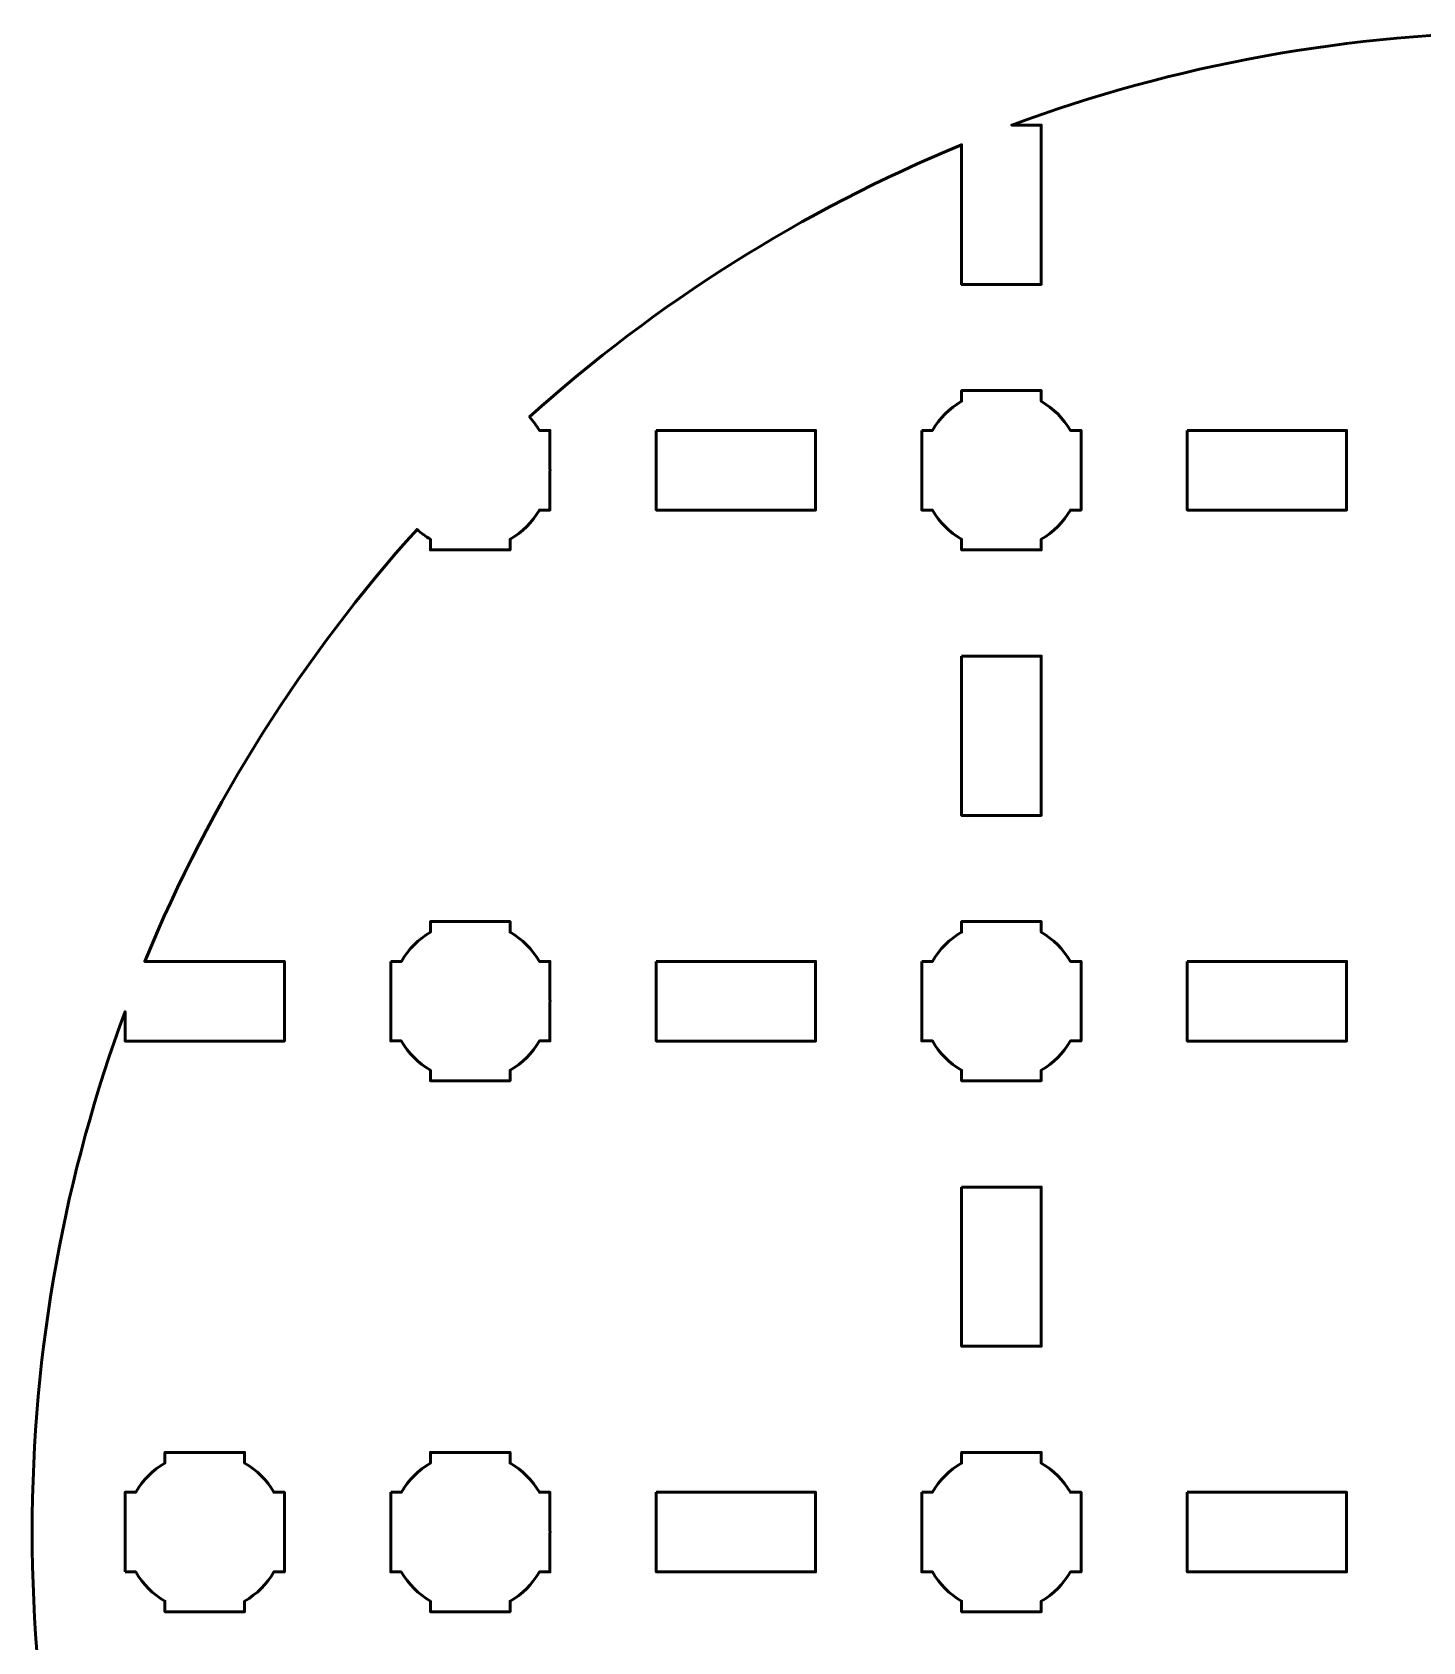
# Model space of a CAD drawing. Header units: centimetres. Extents: x -215 to 208, y -170 to 139.
# Drawn here: x 6.35 to 11.59, y -150.41 to -144.35 of the extents above; entities that cross this region are included whole.
import ezdxf

# ---------------------------------------------------------------- set-up
doc = ezdxf.new("R2010")
doc.units = ezdxf.units.CM
doc.header["$MEASUREMENT"] = 0
doc.layers.add('Layer 1', color=7, linetype='Continuous')

msp = doc.modelspace()

# ---------------------------------------------------------------- linework, layer by layer
at = {"layer": 'Layer 1', "color": 250, "lineweight": 53}
for points, knots in [([(12.00005, -144.35), (12.68952, -144.35), (13.35009, -144.47376), (13.96101, -144.69995), (13.96101, -144.69995), (13.96101, -144.69995), (13.85006, -144.69995), (13.85006, -144.69995), (13.85006, -144.69995), (13.85006, -144.69995), (13.85006, -145.29995), (13.85006, -145.29995), (13.85006, -145.29995), (13.85006, -145.29995), (14.15007, -145.29995), (14.15007, -145.29995), (14.15007, -145.29995), (14.15007, -145.29995), (14.15007, -144.77407), (14.15007, -144.77407), (14.15007, -144.77407), (14.75163, -145.0219), (15.30098, -145.37065), (15.77718, -145.79911), (15.77718, -145.79911), (15.76316, -145.81465), (15.75075, -145.83167), (15.7402, -145.8499), (15.7402, -145.8499), (15.7402, -145.8499), (15.7, -145.8499), (15.7, -145.8499), (15.7, -145.8499), (15.7, -145.8499), (15.7, -146.1499), (15.7, -146.1499), (15.7, -146.1499), (15.7, -146.1499), (15.74015, -146.1499), (15.74015, -146.1499), (15.74015, -146.1499), (15.76648, -146.19545), (15.80446, -146.23344), (15.85, -146.2598), (15.85, -146.2598), (15.85, -146.2598), (15.85, -146.2999), (15.85, -146.2999), (15.85, -146.2999), (15.85, -146.2999), (15.99337, -146.2999), (15.99337, -146.2999), (15.99337, -146.2999), (15.99337, -146.2999), (16.00005, -146.29998), (16.00005, -146.29998), (16.00005, -146.29998), (16.00005, -146.29998), (16.00672, -146.2999), (16.00672, -146.2999), (16.00672, -146.2999), (16.00672, -146.2999), (16.15, -146.2999), (16.15, -146.2999), (16.15, -146.2999), (16.15, -146.2999), (16.15, -146.25984), (16.15, -146.25984), (16.15, -146.25984), (16.16826, -146.24928), (16.1853, -146.23684), (16.20087, -146.2228), (16.20087, -146.2228), (16.62938, -146.699), (16.97816, -147.24839), (17.22604, -147.84996), (17.22604, -147.84996), (17.22604, -147.84996), (16.70005, -147.84996), (16.70005, -147.84996), (16.70005, -147.84996), (16.70005, -147.84996), (16.70005, -148.14997), (16.70005, -148.14997), (16.70005, -148.14997), (16.70005, -148.14997), (17.30005, -148.14997), (17.30005, -148.14997), (17.30005, -148.14997), (17.30005, -148.14997), (17.30005, -148.03918), (17.30005, -148.03918), (17.30005, -148.03918), (17.52628, -148.65004), (17.65, -149.31059), (17.65, -150.00004), (17.65, -150.00004), (17.65, -150.68951), (17.5263, -151.35007), (17.30005, -151.96092), (17.30005, -151.96092), (17.30005, -151.96092), (17.30005, -151.84996), (17.30005, -151.84996), (17.30005, -151.84996), (17.30005, -151.84996), (16.70005, -151.84996), (16.70005, -151.84996), (16.70005, -151.84996), (16.70005, -151.84996), (16.70005, -152.14997), (16.70005, -152.14997), (16.70005, -152.14997), (16.70005, -152.14997), (17.2261, -152.14997), (17.2261, -152.14997), (17.2261, -152.14997), (16.9782, -152.75151), (16.62947, -153.30095), (16.20092, -153.77716), (16.20092, -153.77716), (16.18534, -153.7631), (16.16828, -153.75066), (16.15, -153.74009), (16.15, -153.74009), (16.15, -153.74009), (16.15, -153.6999), (16.15, -153.6999), (16.15, -153.6999), (16.15, -153.6999), (15.85, -153.6999), (15.85, -153.6999), (15.85, -153.6999), (15.85, -153.6999), (15.85, -153.74012), (15.85, -153.74012), (15.85, -153.74012), (15.80449, -153.76645), (15.76653, -153.80438), (15.7402, -153.8499), (15.7402, -153.8499), (15.7402, -153.8499), (15.7, -153.8499), (15.7, -153.8499), (15.7, -153.8499), (15.7, -153.8499), (15.7, -154.1499), (15.7, -154.1499), (15.7, -154.1499), (15.7, -154.1499), (15.74015, -154.1499), (15.74015, -154.1499), (15.74015, -154.1499), (15.75072, -154.16819), (15.76317, -154.18526), (15.77723, -154.20084), (15.77723, -154.20084), (15.30103, -154.62932), (14.75164, -154.97809), (14.15007, -155.22593), (14.15007, -155.22593), (14.15007, -155.22593), (14.15007, -154.69995), (14.15007, -154.69995), (14.15007, -154.69995), (14.15007, -154.69995), (13.85006, -154.69995), (13.85006, -154.69995), (13.85006, -154.69995), (13.85006, -154.69995), (13.85006, -155.29995), (13.85006, -155.29995), (13.85006, -155.29995), (13.85006, -155.29995), (13.96127, -155.29995), (13.96127, -155.29995), (13.96127, -155.29995), (13.3503, -155.52626), (12.68962, -155.65), (12.00005, -155.65), (12.00005, -155.65), (11.31046, -155.65), (10.64979, -155.52621), (10.03878, -155.29995), (10.03878, -155.29995), (10.03878, -155.29995), (10.15003, -155.29995), (10.15003, -155.29995), (10.15003, -155.29995), (10.15003, -155.29995), (10.15003, -154.69995), (10.15003, -154.69995), (10.15003, -154.69995), (10.15003, -154.69995), (9.85003, -154.69995), (9.85003, -154.69995), (9.85003, -154.69995), (9.85003, -154.69995), (9.85003, -155.22595), (9.85003, -155.22595), (9.85003, -155.22595), (9.24842, -154.97811), (8.69902, -154.62936), (8.22281, -154.20087), (8.22281, -154.20087), (8.23688, -154.18528), (8.24935, -154.1682), (8.25993, -154.1499), (8.25993, -154.1499), (8.25993, -154.1499), (8.3, -154.1499), (8.3, -154.1499), (8.3, -154.1499), (8.3, -154.1499), (8.3, -154.00461), (8.3, -154.00461), (8.3, -154.00461), (8.3, -154.00461), (8.30006, -153.99997), (8.30006, -153.99997), (8.30006, -153.99997), (8.30006, -153.99997), (8.3, -153.99532), (8.3, -153.99532), (8.3, -153.99532), (8.3, -153.99532), (8.3, -153.8499), (8.3, -153.8499), (8.3, -153.8499), (8.3, -153.8499), (8.25988, -153.8499), (8.25988, -153.8499), (8.25988, -153.8499), (8.23352, -153.80437), (8.19553, -153.76642), (8.15, -153.74009), (8.15, -153.74009), (8.15, -153.74009), (8.15, -153.6999), (8.15, -153.6999), (8.15, -153.6999), (8.15, -153.6999), (7.85, -153.6999), (7.85, -153.6999), (7.85, -153.6999), (7.85, -153.6999), (7.85, -153.74012), (7.85, -153.74012), (7.85, -153.74012), (7.83173, -153.75069), (7.81468, -153.76313), (7.79911, -153.77718), (7.79911, -153.77718), (7.37059, -153.30095), (7.0218, -152.75156), (6.77392, -152.14997), (6.77392, -152.14997), (6.77392, -152.14997), (7.30005, -152.14997), (7.30005, -152.14997), (7.30005, -152.14997), (7.30005, -152.14997), (7.30005, -151.84996), (7.30005, -151.84996), (7.30005, -151.84996), (7.30005, -151.84996), (6.70005, -151.84996), (6.70005, -151.84996), (6.70005, -151.84996), (6.70005, -151.84996), (6.70005, -151.96113), (6.70005, -151.96113), (6.70005, -151.96113), (6.47375, -151.35021), (6.35, -150.68958), (6.35, -150.00004), (6.35, -150.00004), (6.35, -149.31048), (6.47376, -148.64983), (6.70005, -148.0389), (6.70005, -148.0389), (6.70005, -148.0389), (6.70005, -148.14997), (6.70005, -148.14997), (6.70005, -148.14997), (6.70005, -148.14997), (7.30005, -148.14997), (7.30005, -148.14997), (7.30005, -148.14997), (7.30005, -148.14997), (7.30005, -147.84996), (7.30005, -147.84996), (7.30005, -147.84996), (7.30005, -147.84996), (6.77396, -147.84996), (6.77396, -147.84996), (6.77396, -147.84996), (7.02185, -147.24837), (7.37063, -146.69898), (7.79916, -146.22277), (7.79916, -146.22277), (7.81471, -146.2368), (7.83175, -146.24924), (7.85, -146.2598), (7.85, -146.2598), (7.85, -146.2598), (7.85, -146.2999), (7.85, -146.2999), (7.85, -146.2999), (7.85, -146.2999), (7.99337, -146.2999), (7.99337, -146.2999), (7.99337, -146.2999), (7.99337, -146.2999), (8.00005, -146.29998), (8.00005, -146.29998), (8.00005, -146.29998), (8.00005, -146.29998), (8.00672, -146.2999), (8.00672, -146.2999), (8.00672, -146.2999), (8.00672, -146.2999), (8.15, -146.2999), (8.15, -146.2999), (8.15, -146.2999), (8.15, -146.2999), (8.15, -146.25984), (8.15, -146.25984), (8.15, -146.25984), (8.19558, -146.23348), (8.23358, -146.19547), (8.25993, -146.1499), (8.25993, -146.1499), (8.25993, -146.1499), (8.3, -146.1499), (8.3, -146.1499), (8.3, -146.1499), (8.3, -146.1499), (8.3, -146.00461), (8.3, -146.00461), (8.3, -146.00461), (8.3, -146.00461), (8.30006, -145.99997), (8.30006, -145.99997), (8.30006, -145.99997), (8.30006, -145.99997), (8.3, -145.99532), (8.3, -145.99532), (8.3, -145.99532), (8.3, -145.99532), (8.3, -145.8499), (8.3, -145.8499), (8.3, -145.8499), (8.3, -145.8499), (8.25988, -145.8499), (8.25988, -145.8499), (8.25988, -145.8499), (8.24932, -145.83166), (8.23689, -145.81464), (8.22286, -145.79909), (8.22286, -145.79909), (8.69908, -145.37063), (9.24844, -145.02188), (9.85003, -144.77405), (9.85003, -144.77405), (9.85003, -144.77405), (9.85003, -145.29995), (9.85003, -145.29995), (9.85003, -145.29995), (9.85003, -145.29995), (10.15003, -145.29995), (10.15003, -145.29995), (10.15003, -145.29995), (10.15003, -145.29995), (10.15003, -144.69995), (10.15003, -144.69995), (10.15003, -144.69995), (10.15003, -144.69995), (10.03904, -144.69995), (10.03904, -144.69995), (10.03904, -144.69995), (10.64998, -144.47376), (11.31056, -144.35), (12.00005, -144.35)], [0, 0, 0, 0, 0.0104167, 0.0104167, 0.0104167, 0.0104167, 0.0208333, 0.0208333, 0.0208333, 0.0208333, 0.03125, 0.03125, 0.03125, 0.03125, 0.0416667, 0.0416667, 0.0416667, 0.0416667, 0.0520833, 0.0520833, 0.0520833, 0.0520833, 0.0625, 0.0625, 0.0625, 0.0625, 0.0729167, 0.0729167, 0.0729167, 0.0729167, 0.0833333, 0.0833333, 0.0833333, 0.0833333, 0.09375, 0.09375, 0.09375, 0.09375, 0.1041667, 0.1041667, 0.1041667, 0.1041667, 0.1145833, 0.1145833, 0.1145833, 0.1145833, 0.125, 0.125, 0.125, 0.125, 0.1354167, 0.1354167, 0.1354167, 0.1354167, 0.1458333, 0.1458333, 0.1458333, 0.1458333, 0.15625, 0.15625, 0.15625, 0.15625, 0.1666667, 0.1666667, 0.1666667, 0.1666667, 0.1770833, 0.1770833, 0.1770833, 0.1770833, 0.1875, 0.1875, 0.1875, 0.1875, 0.1979167, 0.1979167, 0.1979167, 0.1979167, 0.2083333, 0.2083333, 0.2083333, 0.2083333, 0.21875, 0.21875, 0.21875, 0.21875, 0.2291667, 0.2291667, 0.2291667, 0.2291667, 0.2395833, 0.2395833, 0.2395833, 0.2395833, 0.25, 0.25, 0.25, 0.25, 0.2604167, 0.2604167, 0.2604167, 0.2604167, 0.2708333, 0.2708333, 0.2708333, 0.2708333, 0.28125, 0.28125, 0.28125, 0.28125, 0.2916667, 0.2916667, 0.2916667, 0.2916667, 0.3020833, 0.3020833, 0.3020833, 0.3020833, 0.3125, 0.3125, 0.3125, 0.3125, 0.3229167, 0.3229167, 0.3229167, 0.3229167, 0.3333333, 0.3333333, 0.3333333, 0.3333333, 0.34375, 0.34375, 0.34375, 0.34375, 0.3541667, 0.3541667, 0.3541667, 0.3541667, 0.3645833, 0.3645833, 0.3645833, 0.3645833, 0.375, 0.375, 0.375, 0.375, 0.3854167, 0.3854167, 0.3854167, 0.3854167, 0.3958333, 0.3958333, 0.3958333, 0.3958333, 0.40625, 0.40625, 0.40625, 0.40625, 0.4166667, 0.4166667, 0.4166667, 0.4166667, 0.4270833, 0.4270833, 0.4270833, 0.4270833, 0.4375, 0.4375, 0.4375, 0.4375, 0.4479167, 0.4479167, 0.4479167, 0.4479167, 0.4583333, 0.4583333, 0.4583333, 0.4583333, 0.46875, 0.46875, 0.46875, 0.46875, 0.4791667, 0.4791667, 0.4791667, 0.4791667, 0.4895833, 0.4895833, 0.4895833, 0.4895833, 0.5, 0.5, 0.5, 0.5, 0.5104167, 0.5104167, 0.5104167, 0.5104167, 0.5208333, 0.5208333, 0.5208333, 0.5208333, 0.53125, 0.53125, 0.53125, 0.53125, 0.5416667, 0.5416667, 0.5416667, 0.5416667, 0.5520833, 0.5520833, 0.5520833, 0.5520833, 0.5625, 0.5625, 0.5625, 0.5625, 0.5729167, 0.5729167, 0.5729167, 0.5729167, 0.5833333, 0.5833333, 0.5833333, 0.5833333, 0.59375, 0.59375, 0.59375, 0.59375, 0.6041667, 0.6041667, 0.6041667, 0.6041667, 0.6145833, 0.6145833, 0.6145833, 0.6145833, 0.625, 0.625, 0.625, 0.625, 0.6354167, 0.6354167, 0.6354167, 0.6354167, 0.6458333, 0.6458333, 0.6458333, 0.6458333, 0.65625, 0.65625, 0.65625, 0.65625, 0.6666667, 0.6666667, 0.6666667, 0.6666667, 0.6770833, 0.6770833, 0.6770833, 0.6770833, 0.6875, 0.6875, 0.6875, 0.6875, 0.6979167, 0.6979167, 0.6979167, 0.6979167, 0.7083333, 0.7083333, 0.7083333, 0.7083333, 0.71875, 0.71875, 0.71875, 0.71875, 0.7291667, 0.7291667, 0.7291667, 0.7291667, 0.7395833, 0.7395833, 0.7395833, 0.7395833, 0.75, 0.75, 0.75, 0.75, 0.7604167, 0.7604167, 0.7604167, 0.7604167, 0.7708333, 0.7708333, 0.7708333, 0.7708333, 0.78125, 0.78125, 0.78125, 0.78125, 0.7916667, 0.7916667, 0.7916667, 0.7916667, 0.8020833, 0.8020833, 0.8020833, 0.8020833, 0.8125, 0.8125, 0.8125, 0.8125, 0.8229167, 0.8229167, 0.8229167, 0.8229167, 0.8333333, 0.8333333, 0.8333333, 0.8333333, 0.84375, 0.84375, 0.84375, 0.84375, 0.8541667, 0.8541667, 0.8541667, 0.8541667, 0.8645833, 0.8645833, 0.8645833, 0.8645833, 0.875, 0.875, 0.875, 0.875, 0.8854167, 0.8854167, 0.8854167, 0.8854167, 0.8958333, 0.8958333, 0.8958333, 0.8958333, 0.90625, 0.90625, 0.90625, 0.90625, 0.9166667, 0.9166667, 0.9166667, 0.9166667, 0.9270833, 0.9270833, 0.9270833, 0.9270833, 0.9375, 0.9375, 0.9375, 0.9375, 0.9479167, 0.9479167, 0.9479167, 0.9479167, 0.9583333, 0.9583333, 0.9583333, 0.9583333, 0.96875, 0.96875, 0.96875, 0.96875, 0.9791667, 0.9791667, 0.9791667, 0.9791667, 0.9895833, 0.9895833, 0.9895833, 0.9895833, 1, 1, 1, 1]), ([(9.7, -145.8499), (9.7, -145.8499), (9.7402, -145.8499), (9.7402, -145.8499), (9.7402, -145.8499), (9.76653, -145.80438), (9.80449, -145.76645), (9.85, -145.74012), (9.85, -145.74012), (9.85, -145.74012), (9.85, -145.6999), (9.85, -145.6999), (9.85, -145.6999), (9.85, -145.6999), (10.15, -145.6999), (10.15, -145.6999), (10.15, -145.6999), (10.15, -145.6999), (10.15, -145.74009), (10.15, -145.74009), (10.15, -145.74009), (10.19553, -145.76642), (10.23352, -145.80437), (10.25988, -145.8499), (10.25988, -145.8499), (10.25988, -145.8499), (10.3, -145.8499), (10.3, -145.8499), (10.3, -145.8499), (10.3, -145.8499), (10.3, -145.99532), (10.3, -145.99532), (10.3, -145.99532), (10.3, -145.99532), (10.30006, -145.99997), (10.30006, -145.99997), (10.30006, -145.99997), (10.30006, -145.99997), (10.3, -146.00461), (10.3, -146.00461), (10.3, -146.00461), (10.3, -146.00461), (10.3, -146.1499), (10.3, -146.1499), (10.3, -146.1499), (10.3, -146.1499), (10.25993, -146.1499), (10.25993, -146.1499), (10.25993, -146.1499), (10.23358, -146.19547), (10.19558, -146.23348), (10.15, -146.25984), (10.15, -146.25984), (10.15, -146.25984), (10.15, -146.2999), (10.15, -146.2999), (10.15, -146.2999), (10.15, -146.2999), (10.00672, -146.2999), (10.00672, -146.2999), (10.00672, -146.2999), (10.00672, -146.2999), (10.00005, -146.29998), (10.00005, -146.29998), (10.00005, -146.29998), (10.00005, -146.29998), (9.99337, -146.2999), (9.99337, -146.2999), (9.99337, -146.2999), (9.99337, -146.2999), (9.85, -146.2999), (9.85, -146.2999), (9.85, -146.2999), (9.85, -146.2999), (9.85, -146.2598), (9.85, -146.2598), (9.85, -146.2598), (9.80446, -146.23344), (9.76648, -146.19545), (9.74015, -146.1499), (9.74015, -146.1499), (9.74015, -146.1499), (9.7, -146.1499), (9.7, -146.1499), (9.7, -146.1499), (9.7, -146.1499), (9.7, -145.8499), (9.7, -145.8499)], [0, 0, 0, 0, 0.0454545, 0.0454545, 0.0454545, 0.0454545, 0.0909091, 0.0909091, 0.0909091, 0.0909091, 0.1363636, 0.1363636, 0.1363636, 0.1363636, 0.1818182, 0.1818182, 0.1818182, 0.1818182, 0.2272727, 0.2272727, 0.2272727, 0.2272727, 0.2727273, 0.2727273, 0.2727273, 0.2727273, 0.3181818, 0.3181818, 0.3181818, 0.3181818, 0.3636364, 0.3636364, 0.3636364, 0.3636364, 0.4090909, 0.4090909, 0.4090909, 0.4090909, 0.4545455, 0.4545455, 0.4545455, 0.4545455, 0.5, 0.5, 0.5, 0.5, 0.5454545, 0.5454545, 0.5454545, 0.5454545, 0.5909091, 0.5909091, 0.5909091, 0.5909091, 0.6363636, 0.6363636, 0.6363636, 0.6363636, 0.6818182, 0.6818182, 0.6818182, 0.6818182, 0.7272727, 0.7272727, 0.7272727, 0.7272727, 0.7727273, 0.7727273, 0.7727273, 0.7727273, 0.8181818, 0.8181818, 0.8181818, 0.8181818, 0.8636364, 0.8636364, 0.8636364, 0.8636364, 0.9090909, 0.9090909, 0.9090909, 0.9090909, 0.9545455, 0.9545455, 0.9545455, 0.9545455, 1, 1, 1, 1]), ([(8.70005, -145.84993), (8.70005, -145.84993), (9.30005, -145.84993), (9.30005, -145.84993), (9.30005, -145.84993), (9.30005, -145.84993), (9.30005, -146.14993), (9.30005, -146.14993), (9.30005, -146.14993), (9.30005, -146.14993), (8.70005, -146.14993), (8.70005, -146.14993), (8.70005, -146.14993), (8.70005, -146.14993), (8.70005, -145.84993), (8.70005, -145.84993)], [0, 0, 0, 0, 0.25, 0.25, 0.25, 0.25, 0.5, 0.5, 0.5, 0.5, 0.75, 0.75, 0.75, 0.75, 1, 1, 1, 1]), ([(10.70001, -145.84993), (10.70001, -145.84993), (11.30002, -145.84993), (11.30002, -145.84993), (11.30002, -145.84993), (11.30002, -145.84993), (11.30002, -146.14993), (11.30002, -146.14993), (11.30002, -146.14993), (11.30002, -146.14993), (10.70001, -146.14993), (10.70001, -146.14993), (10.70001, -146.14993), (10.70001, -146.14993), (10.70001, -145.84993), (10.70001, -145.84993)], [0, 0, 0, 0, 0.25, 0.25, 0.25, 0.25, 0.5, 0.5, 0.5, 0.5, 0.75, 0.75, 0.75, 0.75, 1, 1, 1, 1]), ([(9.85003, -146.69995), (9.85003, -146.69995), (10.15003, -146.69995), (10.15003, -146.69995), (10.15003, -146.69995), (10.15003, -146.69995), (10.15003, -147.29995), (10.15003, -147.29995), (10.15003, -147.29995), (10.15003, -147.29995), (9.85003, -147.29995), (9.85003, -147.29995), (9.85003, -147.29995), (9.85003, -147.29995), (9.85003, -146.69995), (9.85003, -146.69995)], [0, 0, 0, 0, 0.25, 0.25, 0.25, 0.25, 0.5, 0.5, 0.5, 0.5, 0.75, 0.75, 0.75, 0.75, 1, 1, 1, 1]), ([(7.7, -147.8499), (7.7, -147.8499), (7.7402, -147.8499), (7.7402, -147.8499), (7.7402, -147.8499), (7.76653, -147.80438), (7.80449, -147.76645), (7.85, -147.74012), (7.85, -147.74012), (7.85, -147.74012), (7.85, -147.6999), (7.85, -147.6999), (7.85, -147.6999), (7.85, -147.6999), (8.15, -147.6999), (8.15, -147.6999), (8.15, -147.6999), (8.15, -147.6999), (8.15, -147.74009), (8.15, -147.74009), (8.15, -147.74009), (8.19553, -147.76642), (8.23352, -147.80437), (8.25988, -147.8499), (8.25988, -147.8499), (8.25988, -147.8499), (8.3, -147.8499), (8.3, -147.8499), (8.3, -147.8499), (8.3, -147.8499), (8.3, -147.99532), (8.3, -147.99532), (8.3, -147.99532), (8.3, -147.99532), (8.30006, -147.99997), (8.30006, -147.99997), (8.30006, -147.99997), (8.30006, -147.99997), (8.3, -148.00461), (8.3, -148.00461), (8.3, -148.00461), (8.3, -148.00461), (8.3, -148.1499), (8.3, -148.1499), (8.3, -148.1499), (8.3, -148.1499), (8.25993, -148.1499), (8.25993, -148.1499), (8.25993, -148.1499), (8.23358, -148.19547), (8.19558, -148.23348), (8.15, -148.25984), (8.15, -148.25984), (8.15, -148.25984), (8.15, -148.2999), (8.15, -148.2999), (8.15, -148.2999), (8.15, -148.2999), (8.00672, -148.2999), (8.00672, -148.2999), (8.00672, -148.2999), (8.00672, -148.2999), (8.00005, -148.29998), (8.00005, -148.29998), (8.00005, -148.29998), (8.00005, -148.29998), (7.99337, -148.2999), (7.99337, -148.2999), (7.99337, -148.2999), (7.99337, -148.2999), (7.85, -148.2999), (7.85, -148.2999), (7.85, -148.2999), (7.85, -148.2999), (7.85, -148.2598), (7.85, -148.2598), (7.85, -148.2598), (7.80446, -148.23344), (7.76648, -148.19545), (7.74015, -148.1499), (7.74015, -148.1499), (7.74015, -148.1499), (7.7, -148.1499), (7.7, -148.1499), (7.7, -148.1499), (7.7, -148.1499), (7.7, -147.8499), (7.7, -147.8499)], [0, 0, 0, 0, 0.0454545, 0.0454545, 0.0454545, 0.0454545, 0.0909091, 0.0909091, 0.0909091, 0.0909091, 0.1363636, 0.1363636, 0.1363636, 0.1363636, 0.1818182, 0.1818182, 0.1818182, 0.1818182, 0.2272727, 0.2272727, 0.2272727, 0.2272727, 0.2727273, 0.2727273, 0.2727273, 0.2727273, 0.3181818, 0.3181818, 0.3181818, 0.3181818, 0.3636364, 0.3636364, 0.3636364, 0.3636364, 0.4090909, 0.4090909, 0.4090909, 0.4090909, 0.4545455, 0.4545455, 0.4545455, 0.4545455, 0.5, 0.5, 0.5, 0.5, 0.5454545, 0.5454545, 0.5454545, 0.5454545, 0.5909091, 0.5909091, 0.5909091, 0.5909091, 0.6363636, 0.6363636, 0.6363636, 0.6363636, 0.6818182, 0.6818182, 0.6818182, 0.6818182, 0.7272727, 0.7272727, 0.7272727, 0.7272727, 0.7727273, 0.7727273, 0.7727273, 0.7727273, 0.8181818, 0.8181818, 0.8181818, 0.8181818, 0.8636364, 0.8636364, 0.8636364, 0.8636364, 0.9090909, 0.9090909, 0.9090909, 0.9090909, 0.9545455, 0.9545455, 0.9545455, 0.9545455, 1, 1, 1, 1]), ([(9.7, -147.8499), (9.7, -147.8499), (9.7402, -147.8499), (9.7402, -147.8499), (9.7402, -147.8499), (9.76653, -147.80438), (9.80449, -147.76645), (9.85, -147.74012), (9.85, -147.74012), (9.85, -147.74012), (9.85, -147.6999), (9.85, -147.6999), (9.85, -147.6999), (9.85, -147.6999), (10.15, -147.6999), (10.15, -147.6999), (10.15, -147.6999), (10.15, -147.6999), (10.15, -147.74009), (10.15, -147.74009), (10.15, -147.74009), (10.19553, -147.76642), (10.23352, -147.80437), (10.25988, -147.8499), (10.25988, -147.8499), (10.25988, -147.8499), (10.3, -147.8499), (10.3, -147.8499), (10.3, -147.8499), (10.3, -147.8499), (10.3, -147.99532), (10.3, -147.99532), (10.3, -147.99532), (10.3, -147.99532), (10.30006, -147.99997), (10.30006, -147.99997), (10.30006, -147.99997), (10.30006, -147.99997), (10.3, -148.00461), (10.3, -148.00461), (10.3, -148.00461), (10.3, -148.00461), (10.3, -148.1499), (10.3, -148.1499), (10.3, -148.1499), (10.3, -148.1499), (10.25993, -148.1499), (10.25993, -148.1499), (10.25993, -148.1499), (10.23358, -148.19547), (10.19558, -148.23348), (10.15, -148.25984), (10.15, -148.25984), (10.15, -148.25984), (10.15, -148.2999), (10.15, -148.2999), (10.15, -148.2999), (10.15, -148.2999), (10.00672, -148.2999), (10.00672, -148.2999), (10.00672, -148.2999), (10.00672, -148.2999), (10.00005, -148.29998), (10.00005, -148.29998), (10.00005, -148.29998), (10.00005, -148.29998), (9.99337, -148.2999), (9.99337, -148.2999), (9.99337, -148.2999), (9.99337, -148.2999), (9.85, -148.2999), (9.85, -148.2999), (9.85, -148.2999), (9.85, -148.2999), (9.85, -148.2598), (9.85, -148.2598), (9.85, -148.2598), (9.80446, -148.23344), (9.76648, -148.19545), (9.74015, -148.1499), (9.74015, -148.1499), (9.74015, -148.1499), (9.7, -148.1499), (9.7, -148.1499), (9.7, -148.1499), (9.7, -148.1499), (9.7, -147.8499), (9.7, -147.8499)], [0, 0, 0, 0, 0.0454545, 0.0454545, 0.0454545, 0.0454545, 0.0909091, 0.0909091, 0.0909091, 0.0909091, 0.1363636, 0.1363636, 0.1363636, 0.1363636, 0.1818182, 0.1818182, 0.1818182, 0.1818182, 0.2272727, 0.2272727, 0.2272727, 0.2272727, 0.2727273, 0.2727273, 0.2727273, 0.2727273, 0.3181818, 0.3181818, 0.3181818, 0.3181818, 0.3636364, 0.3636364, 0.3636364, 0.3636364, 0.4090909, 0.4090909, 0.4090909, 0.4090909, 0.4545455, 0.4545455, 0.4545455, 0.4545455, 0.5, 0.5, 0.5, 0.5, 0.5454545, 0.5454545, 0.5454545, 0.5454545, 0.5909091, 0.5909091, 0.5909091, 0.5909091, 0.6363636, 0.6363636, 0.6363636, 0.6363636, 0.6818182, 0.6818182, 0.6818182, 0.6818182, 0.7272727, 0.7272727, 0.7272727, 0.7272727, 0.7727273, 0.7727273, 0.7727273, 0.7727273, 0.8181818, 0.8181818, 0.8181818, 0.8181818, 0.8636364, 0.8636364, 0.8636364, 0.8636364, 0.9090909, 0.9090909, 0.9090909, 0.9090909, 0.9545455, 0.9545455, 0.9545455, 0.9545455, 1, 1, 1, 1]), ([(8.70005, -147.84993), (8.70005, -147.84993), (9.30005, -147.84993), (9.30005, -147.84993), (9.30005, -147.84993), (9.30005, -147.84993), (9.30005, -148.14993), (9.30005, -148.14993), (9.30005, -148.14993), (9.30005, -148.14993), (8.70005, -148.14993), (8.70005, -148.14993), (8.70005, -148.14993), (8.70005, -148.14993), (8.70005, -147.84993), (8.70005, -147.84993)], [0, 0, 0, 0, 0.25, 0.25, 0.25, 0.25, 0.5, 0.5, 0.5, 0.5, 0.75, 0.75, 0.75, 0.75, 1, 1, 1, 1]), ([(10.70001, -147.84993), (10.70001, -147.84993), (11.30002, -147.84993), (11.30002, -147.84993), (11.30002, -147.84993), (11.30002, -147.84993), (11.30002, -148.14993), (11.30002, -148.14993), (11.30002, -148.14993), (11.30002, -148.14993), (10.70001, -148.14993), (10.70001, -148.14993), (10.70001, -148.14993), (10.70001, -148.14993), (10.70001, -147.84993), (10.70001, -147.84993)], [0, 0, 0, 0, 0.25, 0.25, 0.25, 0.25, 0.5, 0.5, 0.5, 0.5, 0.75, 0.75, 0.75, 0.75, 1, 1, 1, 1]), ([(9.85003, -148.69991), (9.85003, -148.69991), (10.15003, -148.69991), (10.15003, -148.69991), (10.15003, -148.69991), (10.15003, -148.69991), (10.15003, -149.29992), (10.15003, -149.29992), (10.15003, -149.29992), (10.15003, -149.29992), (9.85003, -149.29992), (9.85003, -149.29992), (9.85003, -149.29992), (9.85003, -149.29992), (9.85003, -148.69991), (9.85003, -148.69991)], [0, 0, 0, 0, 0.25, 0.25, 0.25, 0.25, 0.5, 0.5, 0.5, 0.5, 0.75, 0.75, 0.75, 0.75, 1, 1, 1, 1]), ([(6.70004, -150.1499), (6.70004, -150.1499), (6.74024, -150.1499), (6.74024, -150.1499), (6.74024, -150.1499), (6.76657, -150.19542), (6.80453, -150.23335), (6.85004, -150.25968), (6.85004, -150.25968), (6.85004, -150.25968), (6.85004, -150.2999), (6.85004, -150.2999), (6.85004, -150.2999), (6.85004, -150.2999), (7.15004, -150.2999), (7.15004, -150.2999), (7.15004, -150.2999), (7.15004, -150.2999), (7.15004, -150.25971), (7.15004, -150.25971), (7.15004, -150.25971), (7.19557, -150.23338), (7.23356, -150.19543), (7.25992, -150.1499), (7.25992, -150.1499), (7.25992, -150.1499), (7.30004, -150.1499), (7.30004, -150.1499), (7.30004, -150.1499), (7.30004, -150.1499), (7.30004, -150.00448), (7.30004, -150.00448), (7.30004, -150.00448), (7.30004, -150.00448), (7.3001, -149.99983), (7.3001, -149.99983), (7.3001, -149.99983), (7.3001, -149.99983), (7.30004, -149.99519), (7.30004, -149.99519), (7.30004, -149.99519), (7.30004, -149.99519), (7.30004, -149.8499), (7.30004, -149.8499), (7.30004, -149.8499), (7.30004, -149.8499), (7.25997, -149.8499), (7.25997, -149.8499), (7.25997, -149.8499), (7.23362, -149.80433), (7.19562, -149.76632), (7.15004, -149.73996), (7.15004, -149.73996), (7.15004, -149.73996), (7.15004, -149.6999), (7.15004, -149.6999), (7.15004, -149.6999), (7.15004, -149.6999), (7.00676, -149.6999), (7.00676, -149.6999), (7.00676, -149.6999), (7.00676, -149.6999), (7.00009, -149.69982), (7.00009, -149.69982), (7.00009, -149.69982), (7.00009, -149.69982), (6.99341, -149.6999), (6.99341, -149.6999), (6.99341, -149.6999), (6.99341, -149.6999), (6.85004, -149.6999), (6.85004, -149.6999), (6.85004, -149.6999), (6.85004, -149.6999), (6.85004, -149.74), (6.85004, -149.74), (6.85004, -149.74), (6.8045, -149.76636), (6.76652, -149.80435), (6.74019, -149.8499), (6.74019, -149.8499), (6.74019, -149.8499), (6.70004, -149.8499), (6.70004, -149.8499), (6.70004, -149.8499), (6.70004, -149.8499), (6.70004, -150.1499), (6.70004, -150.1499)], [0, 0, 0, 0, 0.0454545, 0.0454545, 0.0454545, 0.0454545, 0.0909091, 0.0909091, 0.0909091, 0.0909091, 0.1363636, 0.1363636, 0.1363636, 0.1363636, 0.1818182, 0.1818182, 0.1818182, 0.1818182, 0.2272727, 0.2272727, 0.2272727, 0.2272727, 0.2727273, 0.2727273, 0.2727273, 0.2727273, 0.3181818, 0.3181818, 0.3181818, 0.3181818, 0.3636364, 0.3636364, 0.3636364, 0.3636364, 0.4090909, 0.4090909, 0.4090909, 0.4090909, 0.4545455, 0.4545455, 0.4545455, 0.4545455, 0.5, 0.5, 0.5, 0.5, 0.5454545, 0.5454545, 0.5454545, 0.5454545, 0.5909091, 0.5909091, 0.5909091, 0.5909091, 0.6363636, 0.6363636, 0.6363636, 0.6363636, 0.6818182, 0.6818182, 0.6818182, 0.6818182, 0.7272727, 0.7272727, 0.7272727, 0.7272727, 0.7727273, 0.7727273, 0.7727273, 0.7727273, 0.8181818, 0.8181818, 0.8181818, 0.8181818, 0.8636364, 0.8636364, 0.8636364, 0.8636364, 0.9090909, 0.9090909, 0.9090909, 0.9090909, 0.9545455, 0.9545455, 0.9545455, 0.9545455, 1, 1, 1, 1]), ([(7.7, -149.8499), (7.7, -149.8499), (7.7402, -149.8499), (7.7402, -149.8499), (7.7402, -149.8499), (7.76653, -149.80438), (7.80449, -149.76645), (7.85, -149.74012), (7.85, -149.74012), (7.85, -149.74012), (7.85, -149.6999), (7.85, -149.6999), (7.85, -149.6999), (7.85, -149.6999), (8.15, -149.6999), (8.15, -149.6999), (8.15, -149.6999), (8.15, -149.6999), (8.15, -149.74009), (8.15, -149.74009), (8.15, -149.74009), (8.19553, -149.76642), (8.23352, -149.80437), (8.25988, -149.8499), (8.25988, -149.8499), (8.25988, -149.8499), (8.3, -149.8499), (8.3, -149.8499), (8.3, -149.8499), (8.3, -149.8499), (8.3, -149.99532), (8.3, -149.99532), (8.3, -149.99532), (8.3, -149.99532), (8.30006, -149.99997), (8.30006, -149.99997), (8.30006, -149.99997), (8.30006, -149.99997), (8.3, -150.00461), (8.3, -150.00461), (8.3, -150.00461), (8.3, -150.00461), (8.3, -150.1499), (8.3, -150.1499), (8.3, -150.1499), (8.3, -150.1499), (8.25993, -150.1499), (8.25993, -150.1499), (8.25993, -150.1499), (8.23358, -150.19547), (8.19558, -150.23348), (8.15, -150.25984), (8.15, -150.25984), (8.15, -150.25984), (8.15, -150.2999), (8.15, -150.2999), (8.15, -150.2999), (8.15, -150.2999), (8.00672, -150.2999), (8.00672, -150.2999), (8.00672, -150.2999), (8.00672, -150.2999), (8.00005, -150.29998), (8.00005, -150.29998), (8.00005, -150.29998), (8.00005, -150.29998), (7.99337, -150.2999), (7.99337, -150.2999), (7.99337, -150.2999), (7.99337, -150.2999), (7.85, -150.2999), (7.85, -150.2999), (7.85, -150.2999), (7.85, -150.2999), (7.85, -150.2598), (7.85, -150.2598), (7.85, -150.2598), (7.80446, -150.23344), (7.76648, -150.19545), (7.74015, -150.1499), (7.74015, -150.1499), (7.74015, -150.1499), (7.7, -150.1499), (7.7, -150.1499), (7.7, -150.1499), (7.7, -150.1499), (7.7, -149.8499), (7.7, -149.8499)], [0, 0, 0, 0, 0.0454545, 0.0454545, 0.0454545, 0.0454545, 0.0909091, 0.0909091, 0.0909091, 0.0909091, 0.1363636, 0.1363636, 0.1363636, 0.1363636, 0.1818182, 0.1818182, 0.1818182, 0.1818182, 0.2272727, 0.2272727, 0.2272727, 0.2272727, 0.2727273, 0.2727273, 0.2727273, 0.2727273, 0.3181818, 0.3181818, 0.3181818, 0.3181818, 0.3636364, 0.3636364, 0.3636364, 0.3636364, 0.4090909, 0.4090909, 0.4090909, 0.4090909, 0.4545455, 0.4545455, 0.4545455, 0.4545455, 0.5, 0.5, 0.5, 0.5, 0.5454545, 0.5454545, 0.5454545, 0.5454545, 0.5909091, 0.5909091, 0.5909091, 0.5909091, 0.6363636, 0.6363636, 0.6363636, 0.6363636, 0.6818182, 0.6818182, 0.6818182, 0.6818182, 0.7272727, 0.7272727, 0.7272727, 0.7272727, 0.7727273, 0.7727273, 0.7727273, 0.7727273, 0.8181818, 0.8181818, 0.8181818, 0.8181818, 0.8636364, 0.8636364, 0.8636364, 0.8636364, 0.9090909, 0.9090909, 0.9090909, 0.9090909, 0.9545455, 0.9545455, 0.9545455, 0.9545455, 1, 1, 1, 1]), ([(9.7, -149.8499), (9.7, -149.8499), (9.7402, -149.8499), (9.7402, -149.8499), (9.7402, -149.8499), (9.76653, -149.80438), (9.80449, -149.76645), (9.85, -149.74012), (9.85, -149.74012), (9.85, -149.74012), (9.85, -149.6999), (9.85, -149.6999), (9.85, -149.6999), (9.85, -149.6999), (10.15, -149.6999), (10.15, -149.6999), (10.15, -149.6999), (10.15, -149.6999), (10.15, -149.74009), (10.15, -149.74009), (10.15, -149.74009), (10.19553, -149.76642), (10.23352, -149.80437), (10.25988, -149.8499), (10.25988, -149.8499), (10.25988, -149.8499), (10.3, -149.8499), (10.3, -149.8499), (10.3, -149.8499), (10.3, -149.8499), (10.3, -149.99532), (10.3, -149.99532), (10.3, -149.99532), (10.3, -149.99532), (10.30006, -149.99997), (10.30006, -149.99997), (10.30006, -149.99997), (10.30006, -149.99997), (10.3, -150.00461), (10.3, -150.00461), (10.3, -150.00461), (10.3, -150.00461), (10.3, -150.1499), (10.3, -150.1499), (10.3, -150.1499), (10.3, -150.1499), (10.25993, -150.1499), (10.25993, -150.1499), (10.25993, -150.1499), (10.23358, -150.19547), (10.19558, -150.23348), (10.15, -150.25984), (10.15, -150.25984), (10.15, -150.25984), (10.15, -150.2999), (10.15, -150.2999), (10.15, -150.2999), (10.15, -150.2999), (10.00672, -150.2999), (10.00672, -150.2999), (10.00672, -150.2999), (10.00672, -150.2999), (10.00005, -150.29998), (10.00005, -150.29998), (10.00005, -150.29998), (10.00005, -150.29998), (9.99337, -150.2999), (9.99337, -150.2999), (9.99337, -150.2999), (9.99337, -150.2999), (9.85, -150.2999), (9.85, -150.2999), (9.85, -150.2999), (9.85, -150.2999), (9.85, -150.2598), (9.85, -150.2598), (9.85, -150.2598), (9.80446, -150.23344), (9.76648, -150.19545), (9.74015, -150.1499), (9.74015, -150.1499), (9.74015, -150.1499), (9.7, -150.1499), (9.7, -150.1499), (9.7, -150.1499), (9.7, -150.1499), (9.7, -149.8499), (9.7, -149.8499)], [0, 0, 0, 0, 0.0454545, 0.0454545, 0.0454545, 0.0454545, 0.0909091, 0.0909091, 0.0909091, 0.0909091, 0.1363636, 0.1363636, 0.1363636, 0.1363636, 0.1818182, 0.1818182, 0.1818182, 0.1818182, 0.2272727, 0.2272727, 0.2272727, 0.2272727, 0.2727273, 0.2727273, 0.2727273, 0.2727273, 0.3181818, 0.3181818, 0.3181818, 0.3181818, 0.3636364, 0.3636364, 0.3636364, 0.3636364, 0.4090909, 0.4090909, 0.4090909, 0.4090909, 0.4545455, 0.4545455, 0.4545455, 0.4545455, 0.5, 0.5, 0.5, 0.5, 0.5454545, 0.5454545, 0.5454545, 0.5454545, 0.5909091, 0.5909091, 0.5909091, 0.5909091, 0.6363636, 0.6363636, 0.6363636, 0.6363636, 0.6818182, 0.6818182, 0.6818182, 0.6818182, 0.7272727, 0.7272727, 0.7272727, 0.7272727, 0.7727273, 0.7727273, 0.7727273, 0.7727273, 0.8181818, 0.8181818, 0.8181818, 0.8181818, 0.8636364, 0.8636364, 0.8636364, 0.8636364, 0.9090909, 0.9090909, 0.9090909, 0.9090909, 0.9545455, 0.9545455, 0.9545455, 0.9545455, 1, 1, 1, 1]), ([(8.70005, -149.84986), (8.70005, -149.84986), (9.30005, -149.84986), (9.30005, -149.84986), (9.30005, -149.84986), (9.30005, -149.84986), (9.30005, -150.14986), (9.30005, -150.14986), (9.30005, -150.14986), (9.30005, -150.14986), (8.70005, -150.14986), (8.70005, -150.14986), (8.70005, -150.14986), (8.70005, -150.14986), (8.70005, -149.84986), (8.70005, -149.84986)], [0, 0, 0, 0, 0.25, 0.25, 0.25, 0.25, 0.5, 0.5, 0.5, 0.5, 0.75, 0.75, 0.75, 0.75, 1, 1, 1, 1]), ([(10.70001, -149.84986), (10.70001, -149.84986), (11.30002, -149.84986), (11.30002, -149.84986), (11.30002, -149.84986), (11.30002, -149.84986), (11.30002, -150.14986), (11.30002, -150.14986), (11.30002, -150.14986), (11.30002, -150.14986), (10.70001, -150.14986), (10.70001, -150.14986), (10.70001, -150.14986), (10.70001, -150.14986), (10.70001, -149.84986), (10.70001, -149.84986)], [0, 0, 0, 0, 0.25, 0.25, 0.25, 0.25, 0.5, 0.5, 0.5, 0.5, 0.75, 0.75, 0.75, 0.75, 1, 1, 1, 1])]:
    msp.add_open_spline(points, degree=3, knots=knots, dxfattribs=at)

doc.saveas('drawing.dxf')
